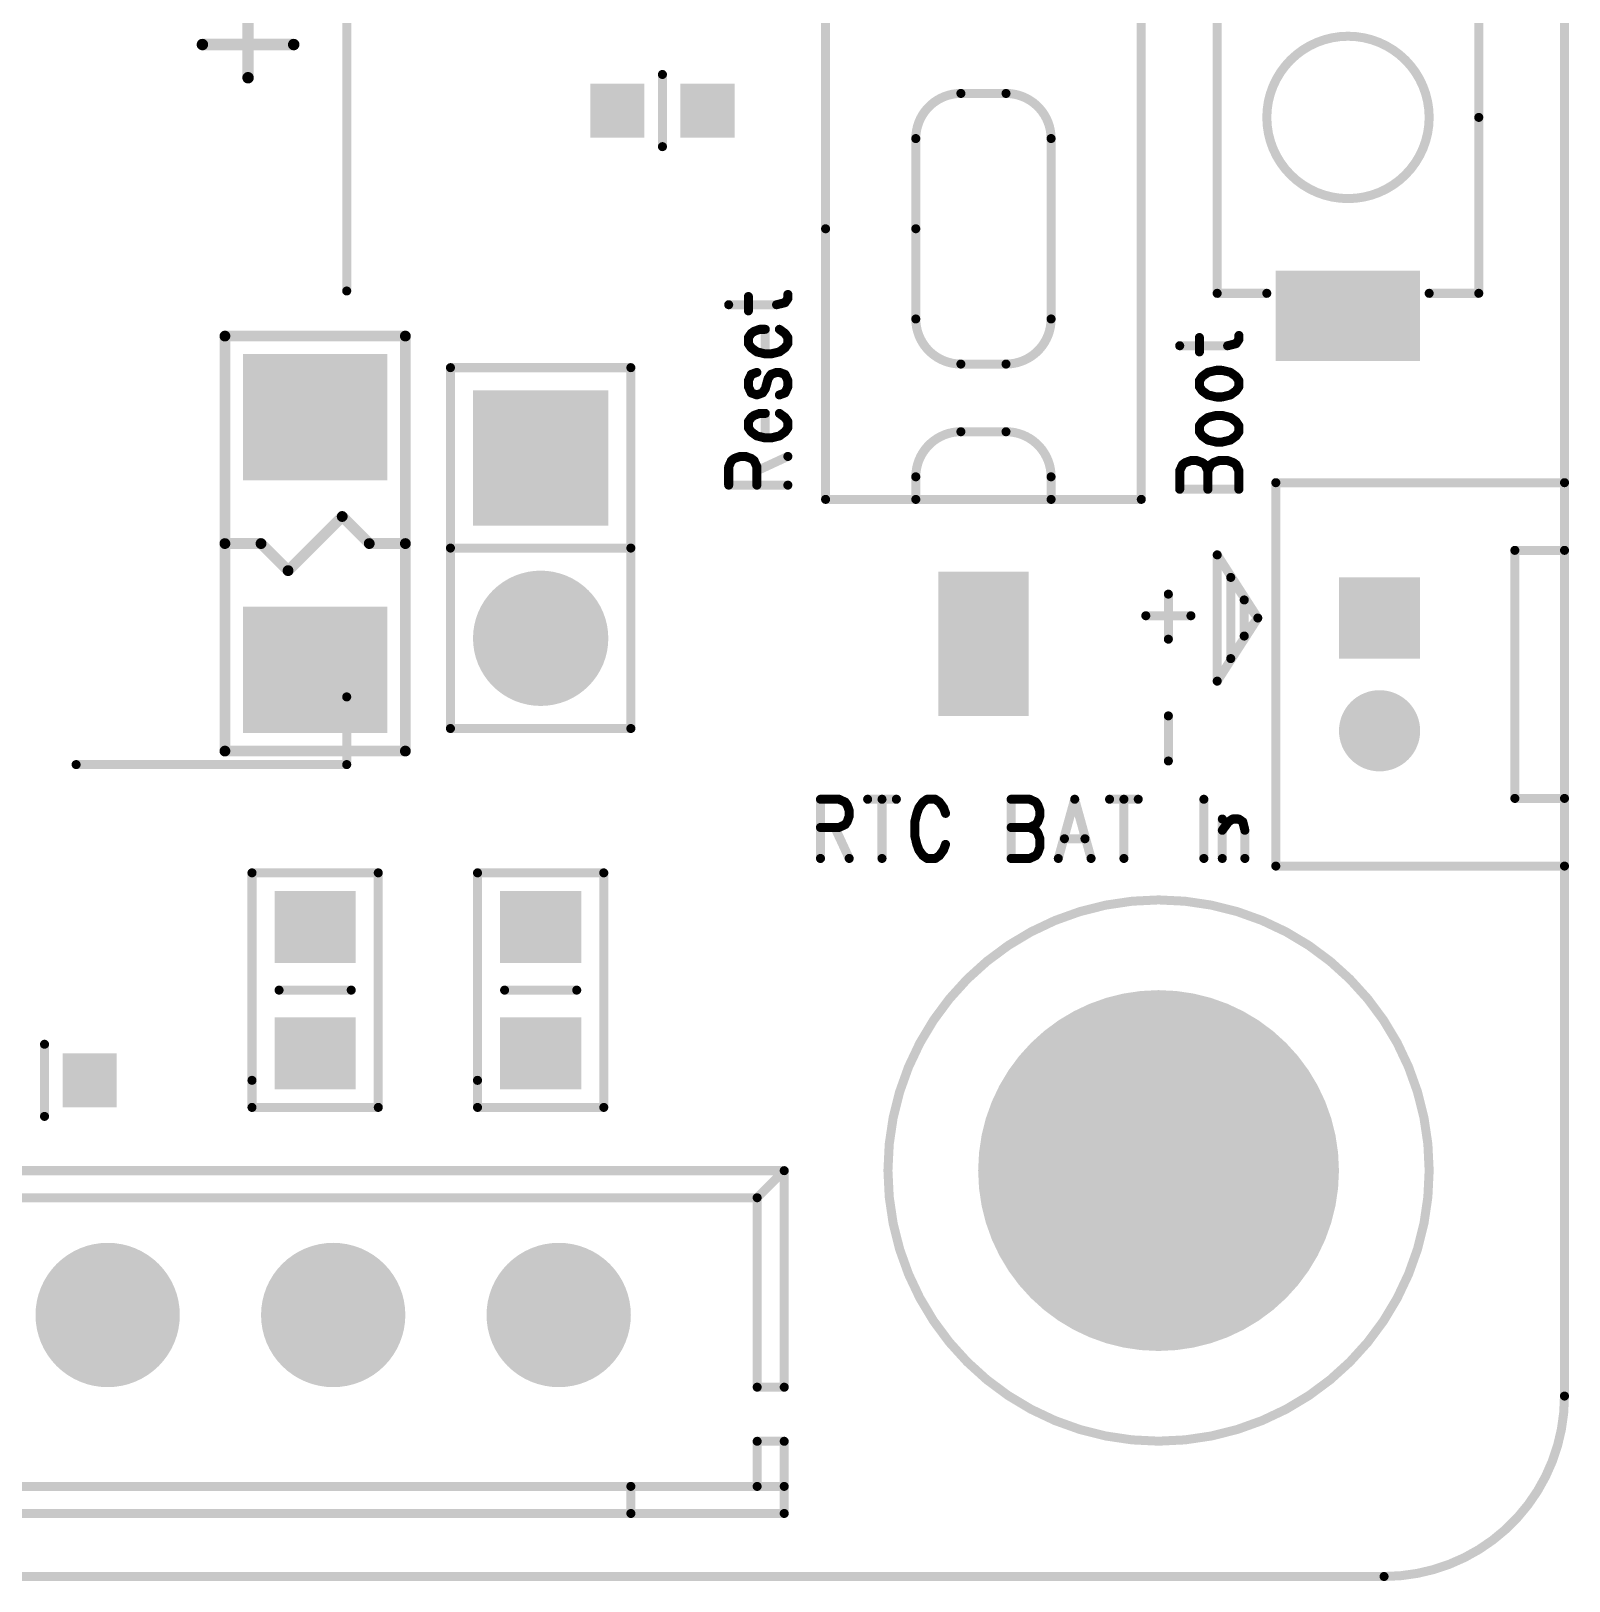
# Model space of a CAD drawing. Extents: x 97 to 206, y 100 to 175.
# Drawn here: x 188 to 205.05, y 99.95 to 117.13 of the extents above; entities that cross this region are included whole.
import ezdxf

# ---------------------------------------------------------------- set-up
doc = ezdxf.new("R2010")
doc.units = 0
doc.layers.get('0').update_dxf_attribs({"linetype": 'CONTINUOUS'})
doc.layers.add('MASK-TOP_PHO', color=10, linetype='CONTINUOUS')
doc.layers.add('SILK-TOP_PHO', color=9, linetype='CONTINUOUS')

# ---------------------------------------------------------------- blocks, each defined once
blk = doc.blocks.new('ROUND_1')
at = {"const_width": 0.050038}
blk.add_lwpolyline([(-0.025018, 0, 1), (0.025018, 0, 1)], format="xyb", close=True, dxfattribs=at)
blk = doc.blocks.new('ROUND_2')
at = {"const_width": 0.0635}
blk.add_lwpolyline([(-0.03175, 0, 1), (0.03175, 0, 1)], format="xyb", close=True, dxfattribs=at)
blk = doc.blocks.new('ROUND_114')
at = {"const_width": 0.059944}
blk.add_lwpolyline([(-0.029972, 0, 1), (0.029972, 0, 1)], format="xyb", close=True, dxfattribs=at)
blk = doc.blocks.new('ROUND_32')
at = {"const_width": 1.999996}
blk.add_lwpolyline([(-0.999998, 0, 1), (0.999998, 0, 1)], format="xyb", close=True, dxfattribs=at)
blk = doc.blocks.new('ROUND_11')
at = {"const_width": 0.44996}
blk.add_lwpolyline([(-0.22498, 0, 1), (0.22498, 0, 1)], format="xyb", close=True, dxfattribs=at)
blk = doc.blocks.new('SQUARE_162')
blk.add_solid([(0.44996, 0.44996), (0.44996, -0.44996), (-0.44996, 0.44996), (-0.44996, -0.44996)])
blk = doc.blocks.new('ROUND_171')
at = {"const_width": 0.799972}
blk.add_lwpolyline([(-0.399986, 0, 1), (0.399986, 0, 1)], format="xyb", close=True, dxfattribs=at)
blk = doc.blocks.new('SQUARE_176')
blk.add_solid([(0.750062, 0.750062), (0.750062, -0.750062), (-0.750062, 0.750062), (-0.750062, -0.750062)])
blk = doc.blocks.new('ROUND_177')
at = {"const_width": 0.75006}
blk.add_lwpolyline([(-0.37503, 0, 1), (0.37503, 0, 1)], format="xyb", close=True, dxfattribs=at)
blk = doc.blocks.new('SQUARE_191')
blk.add_solid([(0.299974, 0.299974), (0.299974, -0.299974), (-0.299974, 0.299974), (-0.299974, -0.299974)])
blk = doc.blocks.new('SQUARE_33')
blk.add_solid([(0.499998, 0.499998), (0.499998, -0.499998), (-0.499998, 0.499998), (-0.499998, -0.499998)])
blk = doc.blocks.new('SQUARE_132')
blk.add_solid([(0.700024, 0.700024), (0.700024, -0.700024), (-0.700024, 0.700024), (-0.700024, -0.700024)])
blk = doc.blocks.new('SQUARE_188')
blk.add_solid([(0.40005, 0.40005), (0.40005, -0.40005), (-0.40005, 0.40005), (-0.40005, -0.40005)])

msp = doc.modelspace()

# ---------------------------------------------------------------- linework, layer by layer
at = {"layer": 'MASK-TOP_PHO'}
for points, const_width in [([(205.000098, 172.999908), (205.000098, 102.00005)], 0.100076), ([(202.300078, 113.974118), (202.900026, 113.974118)], 0.999996), ([(191.04991, 112.849914), (191.250062, 112.849914)], 1.400048), ([(198.558912, 110.039912), (198.558912, 110.63986)], 0.999996), ([(191.04991, 110.050072), (191.250062, 110.050072)], 1.400048), ([(191.100202, 107.199938), (191.200024, 107.199938)], 0.8001), ([(193.60007, 107.199938), (193.699892, 107.199938)], 0.8001), ([(191.100202, 105.79989), (191.200024, 105.79989)], 0.8001), ([(193.60007, 105.79989), (193.699892, 105.79989)], 0.8001), ([(203.000102, 100.000054), (102.00005, 100.000054)], 0.100076)]:
    msp.add_lwpolyline(points, dxfattribs=dict(at, const_width=const_width))
at = {"layer": 'MASK-TOP_PHO', "const_width": 0.100076}
msp.add_lwpolyline([(203.000102, 100.000054, 0.4142136), (205.000098, 102.00005)], format="xyb", dxfattribs=at)
at = {"layer": 'SILK-TOP_PHO'}
for points, const_width in [([(205.000098, 172.999908), (205.000098, 102.00005)], 0.100076), ([(191.499998, 162.500056), (191.499998, 114.249962)], 0.100076), ([(201.149966, 114.224054), (201.149966, 118.12397)], 0.100076), ([(204.049884, 116.174012), (204.049884, 118.12397)], 0.100076), ([(196.808852, 114.939826), (196.808852, 117.93982)], 0.100076), ([(200.308718, 117.93982), (200.308718, 111.939832)], 0.100076), ([(190.406274, 117.350032), (190.406274, 116.613686)], 0.127), ([(190.912496, 116.981732), (189.900052, 116.981732)], 0.127), ([(195.000118, 115.849908), (195.000118, 116.650008)], 0.100076), ([(198.808848, 116.43995), (198.308722, 116.43995)], 0.100076), ([(204.049884, 114.224054), (204.049884, 116.174012)], 0.100076), ([(197.80885, 115.939824), (197.80885, 114.939826)], 0.100076), ([(199.30872, 113.939828), (199.30872, 115.939824)], 0.100076), ([(196.808852, 111.939832), (196.808852, 114.939826)], 0.100076), ([(197.80885, 114.939826), (197.80885, 113.939828)], 0.100076), ([(196.390514, 114.165888), (196.390514, 114.211354)], 0.100076), ([(201.699876, 114.224054), (201.149966, 114.224054)], 0.100076), ([(203.499974, 114.224054), (204.049884, 114.224054)], 0.100076), ([(195.734432, 114.097816), (196.265546, 114.097816)], 0.100076), ([(195.953126, 114.02949), (195.953126, 114.188748)], 0.100076), ([(196.265546, 114.097816), (196.359272, 114.120422)], 0.100076), ([(196.359272, 114.120422), (196.390514, 114.165888)], 0.100076), ([(190.149988, 109.149896), (190.149988, 113.75009)], 0.119888), ([(190.149988, 113.75009), (192.149984, 113.75009)], 0.119888), ([(192.149984, 113.75009), (192.149984, 109.149896)], 0.119888), ([(195.984368, 113.779554), (195.953126, 113.734088)], 0.100076), ([(195.953126, 113.734088), (195.953126, 113.666016)], 0.100076), ([(196.01561, 113.80216), (195.984368, 113.779554)], 0.100076), ([(196.078094, 113.82502), (196.01561, 113.80216)], 0.100076), ([(196.140578, 113.82502), (196.078094, 113.82502)], 0.100076), ([(196.140578, 113.552224), (196.140578, 113.82502)], 0.100076), ([(196.359272, 113.779554), (196.296788, 113.82502)], 0.100076), ([(196.390514, 113.734088), (196.359272, 113.779554)], 0.100076), ([(196.390514, 113.666016), (196.390514, 113.734088)], 0.100076), ([(200.953116, 113.575084), (200.953116, 113.734088)], 0.100076), ([(201.359262, 113.666016), (201.390504, 113.711482)], 0.100076), ([(201.390504, 113.711482), (201.390504, 113.756694)], 0.100076), ([(195.953126, 113.666016), (195.984368, 113.62055)], 0.100076), ([(195.984368, 113.62055), (196.046852, 113.575084)], 0.100076), ([(196.046852, 113.575084), (196.140578, 113.552224)], 0.100076), ([(196.140578, 113.552224), (196.203062, 113.552224)], 0.100076), ([(196.203062, 113.552224), (196.296788, 113.575084)], 0.100076), ([(196.296788, 113.575084), (196.359272, 113.62055)], 0.100076), ([(196.359272, 113.62055), (196.390514, 113.666016)], 0.100076), ([(200.734422, 113.643156), (201.265536, 113.643156)], 0.100076), ([(201.265536, 113.643156), (201.359262, 113.666016)], 0.100076), ([(192.65011, 111.400082), (192.65011, 113.400078)], 0.100076), ([(192.65011, 113.400078), (194.650106, 113.400078)], 0.100076), ([(192.65011, 109.400086), (192.65011, 113.400078)], 0.100076), ([(194.650106, 113.400078), (194.650106, 109.400086)], 0.100076), ([(198.308722, 113.439956), (198.808848, 113.439956)], 0.100076), ([(201.140568, 113.37036), (201.046842, 113.347754)], 0.100076), ([(201.203052, 113.37036), (201.140568, 113.37036)], 0.100076), ([(201.296778, 113.347754), (201.203052, 113.37036)], 0.100076), ([(195.984368, 113.324894), (195.953126, 113.256822)], 0.100076), ([(195.953126, 113.256822), (195.953126, 113.18875)], 0.100076), ([(195.953126, 113.18875), (195.984368, 113.120424)], 0.100076), ([(196.046852, 113.347754), (195.984368, 113.324894)], 0.100076), ([(196.140578, 113.16589), (196.17182, 113.279428)], 0.100076), ([(196.17182, 113.279428), (196.203062, 113.324894)], 0.100076), ([(196.203062, 113.324894), (196.265546, 113.347754)], 0.100076), ([(196.265546, 113.347754), (196.296788, 113.347754)], 0.100076), ([(196.296788, 113.347754), (196.359272, 113.324894)], 0.100076), ([(196.359272, 113.324894), (196.390514, 113.256822)], 0.100076), ([(196.390514, 113.18875), (196.359272, 113.120424)], 0.100076), ([(196.390514, 113.256822), (196.390514, 113.18875)], 0.100076), ([(200.984358, 113.302288), (200.953116, 113.256822)], 0.100076), ([(200.953116, 113.256822), (200.953116, 113.18875)], 0.100076), ([(200.953116, 113.18875), (200.984358, 113.143284)], 0.100076), ([(201.046842, 113.347754), (200.984358, 113.302288)], 0.100076), ([(201.359262, 113.302288), (201.296778, 113.347754)], 0.100076), ([(201.390504, 113.256822), (201.359262, 113.302288)], 0.100076), ([(201.359262, 113.143284), (201.390504, 113.18875)], 0.100076), ([(201.390504, 113.18875), (201.390504, 113.256822)], 0.100076), ([(195.984368, 113.120424), (196.046852, 113.097818)], 0.100076), ([(196.046852, 113.097818), (196.109336, 113.120424)], 0.100076), ([(196.109336, 113.120424), (196.140578, 113.16589)], 0.100076), ([(196.359272, 113.120424), (196.296788, 113.097818)], 0.100076), ([(200.984358, 113.143284), (201.046842, 113.097818)], 0.100076), ([(201.046842, 113.097818), (201.140568, 113.074958)], 0.100076), ([(201.140568, 113.074958), (201.203052, 113.074958)], 0.100076), ([(201.203052, 113.074958), (201.296778, 113.097818)], 0.100076), ([(201.296778, 113.097818), (201.359262, 113.143284)], 0.100076), ([(195.984368, 112.847628), (195.953126, 112.802162)], 0.100076), ([(196.01561, 112.870488), (195.984368, 112.847628)], 0.100076), ([(196.078094, 112.893094), (196.01561, 112.870488)], 0.100076), ([(196.140578, 112.893094), (196.078094, 112.893094)], 0.100076), ([(196.140578, 112.620552), (196.140578, 112.893094)], 0.100076), ([(196.359272, 112.847628), (196.296788, 112.893094)], 0.100076), ([(196.390514, 112.802162), (196.359272, 112.847628)], 0.100076), ([(201.046842, 112.847628), (200.984358, 112.802162)], 0.100076), ([(201.140568, 112.870488), (201.046842, 112.847628)], 0.100076), ([(201.203052, 112.870488), (201.140568, 112.870488)], 0.100076), ([(201.296778, 112.847628), (201.203052, 112.870488)], 0.100076), ([(201.359262, 112.802162), (201.296778, 112.847628)], 0.100076), ([(195.953126, 112.802162), (195.953126, 112.73409)], 0.100076), ([(195.953126, 112.73409), (195.984368, 112.688624)], 0.100076), ([(195.984368, 112.688624), (196.046852, 112.643158)], 0.100076), ([(196.296788, 112.643158), (196.359272, 112.688624)], 0.100076), ([(196.359272, 112.688624), (196.390514, 112.73409)], 0.100076), ([(196.390514, 112.73409), (196.390514, 112.802162)], 0.100076), ([(198.808848, 112.689894), (198.308722, 112.689894)], 0.100076), ([(200.984358, 112.802162), (200.953116, 112.756696)], 0.100076), ([(200.953116, 112.756696), (200.953116, 112.688624)], 0.100076), ([(200.953116, 112.688624), (200.984358, 112.643158)], 0.100076), ([(201.390504, 112.756696), (201.359262, 112.802162)], 0.100076), ([(201.359262, 112.643158), (201.390504, 112.688624)], 0.100076), ([(201.390504, 112.688624), (201.390504, 112.756696)], 0.100076), ([(196.046852, 112.643158), (196.140578, 112.620552)], 0.100076), ([(196.140578, 112.620552), (196.203062, 112.620552)], 0.100076), ([(196.203062, 112.620552), (196.296788, 112.643158)], 0.100076), ([(200.984358, 112.643158), (201.046842, 112.597692)], 0.100076), ([(201.046842, 112.597692), (201.140568, 112.575086)], 0.100076), ([(201.140568, 112.575086), (201.203052, 112.575086)], 0.100076), ([(201.203052, 112.575086), (201.296778, 112.597692)], 0.100076), ([(201.296778, 112.597692), (201.359262, 112.643158)], 0.100076), ([(195.734432, 112.30229), (195.765674, 112.370362)], 0.100076), ([(195.765674, 112.370362), (195.796916, 112.393222)], 0.100076), ([(195.796916, 112.393222), (195.8594, 112.415828)], 0.100076), ([(195.8594, 112.415828), (195.921884, 112.415828)], 0.100076), ([(195.921884, 112.415828), (195.984368, 112.393222)], 0.100076), ([(195.984368, 112.393222), (196.01561, 112.370362)], 0.100076), ([(196.01561, 112.370362), (196.046852, 112.30229)], 0.100076), ([(196.046852, 112.256824), (196.390514, 112.415828)], 0.100076), ([(200.734422, 112.256824), (200.765664, 112.324896)], 0.100076), ([(200.765664, 112.324896), (200.796906, 112.347756)], 0.100076), ([(200.796906, 112.347756), (200.85939, 112.370362)], 0.100076), ([(200.85939, 112.370362), (200.921874, 112.370362)], 0.100076), ([(200.921874, 112.370362), (200.984358, 112.347756)], 0.100076), ([(200.984358, 112.347756), (201.0156, 112.324896)], 0.100076), ([(201.0156, 112.324896), (201.046842, 112.256824)], 0.100076), ([(201.046842, 112.256824), (201.078084, 112.324896)], 0.100076), ([(201.078084, 112.324896), (201.109326, 112.347756)], 0.100076), ([(201.109326, 112.347756), (201.17181, 112.370362)], 0.100076), ([(201.17181, 112.370362), (201.265536, 112.370362)], 0.100076), ([(201.265536, 112.370362), (201.32802, 112.347756)], 0.100076), ([(201.32802, 112.347756), (201.359262, 112.324896)], 0.100076), ([(201.359262, 112.324896), (201.390504, 112.256824)], 0.100076), ([(195.734432, 112.09782), (195.734432, 112.30229)], 0.100076), ([(196.046852, 112.30229), (196.046852, 112.09782)], 0.100076), ([(197.80885, 112.190022), (197.80885, 111.939832)], 0.100076), ([(199.30872, 111.939832), (199.30872, 112.190022)], 0.100076), ([(200.734422, 112.052354), (200.734422, 112.256824)], 0.100076), ([(201.046842, 112.052354), (201.046842, 112.256824)], 0.100076), ([(201.390504, 112.256824), (201.390504, 112.052354)], 0.100076), ([(195.734432, 112.09782), (196.390514, 112.09782)], 0.100076), ([(200.734422, 112.052354), (201.390504, 112.052354)], 0.100076), ([(201.799952, 107.87507), (201.799952, 112.124998)], 0.100076), ([(201.799952, 112.124998), (205.000098, 112.124998)], 0.100076), ([(201.799952, 107.87507), (201.799952, 112.124998)], 0.100076), ([(201.799952, 112.124998), (205.000098, 112.124998)], 0.100076), ([(205.000098, 112.124998), (205.000098, 111.374936)], 0.100076), ([(205.000098, 112.124998), (205.000098, 107.87507)], 0.100076), ([(200.308718, 111.939832), (196.808852, 111.939832)], 0.100076), ([(191.44996, 111.750094), (190.850012, 111.149892)], 0.119888), ([(191.749934, 111.45012), (191.44996, 111.750094)], 0.119888), ([(190.550038, 111.45012), (190.149988, 111.45012)], 0.119888), ([(190.850012, 111.149892), (190.550038, 111.45012)], 0.119888), ([(192.149984, 111.45012), (191.749934, 111.45012)], 0.119888), ([(192.65011, 111.400082), (194.650106, 111.400082)], 0.100076), ([(194.650106, 111.400082), (192.65011, 111.400082)], 0.100076), ([(201.149966, 109.925104), (201.149966, 111.324898)], 0.100076), ([(201.149966, 111.324898), (201.600054, 110.624874)], 0.100076), ([(205.000098, 111.374936), (204.449934, 111.374936)], 0.100076), ([(204.449934, 111.374936), (204.449934, 108.624878)], 0.100076), ([(201.30008, 110.17504), (201.30008, 111.074962)], 0.100076), ([(201.30008, 111.074962), (201.600054, 110.624874)], 0.100076), ([(200.608692, 110.889796), (200.608692, 110.389924)], 0.100076), ([(201.44994, 110.424976), (201.44994, 110.825026)], 0.100076), ([(201.44994, 110.825026), (201.600054, 110.624874)], 0.100076), ([(200.358756, 110.65002), (200.858882, 110.65002)], 0.100076), ([(201.600054, 110.624874), (201.149966, 109.925104)], 0.100076), ([(201.600054, 110.624874), (201.30008, 110.17504)], 0.100076), ([(201.600054, 110.624874), (201.44994, 110.424976)], 0.100076), ([(191.499998, 109.750098), (191.499998, 109.000036)], 0.100076), ([(194.650106, 109.400086), (192.65011, 109.400086)], 0.100076), ([(200.608692, 109.539786), (200.608692, 109.039914)], 0.100076), ([(192.149984, 109.149896), (190.149988, 109.149896)], 0.119888), ([(191.499998, 109.000036), (188.500004, 109.000036)], 0.100076), ([(196.75221, 108.615734), (196.75221, 107.959398)], 0.100076), ([(196.75221, 108.615734), (196.956934, 108.615734)], 0.100076), ([(196.956934, 108.615734), (197.025006, 108.584492)], 0.100076), ([(197.025006, 108.584492), (197.047612, 108.55325)], 0.100076), ([(197.047612, 108.55325), (197.070472, 108.490512)], 0.100076), ([(197.274942, 108.615734), (197.593204, 108.615734)], 0.100076), ([(197.4342, 108.615734), (197.4342, 107.959398)], 0.100076), ([(197.888606, 108.584492), (197.84314, 108.521754)], 0.100076), ([(197.934072, 108.615734), (197.888606, 108.584492)], 0.100076), ([(198.025004, 108.615734), (197.934072, 108.615734)], 0.100076), ([(198.07047, 108.584492), (198.025004, 108.615734)], 0.100076), ([(198.115936, 108.521754), (198.07047, 108.584492)], 0.100076), ([(198.865998, 108.615734), (198.865998, 107.959398)], 0.100076), ([(198.865998, 108.615734), (199.070468, 108.615734)], 0.100076), ([(199.070468, 108.615734), (199.13854, 108.584492)], 0.100076), ([(199.13854, 108.584492), (199.1614, 108.55325)], 0.100076), ([(199.1614, 108.55325), (199.184006, 108.490512)], 0.100076), ([(199.57034, 108.615734), (199.38873, 107.959398)], 0.100076), ([(199.57034, 108.615734), (199.752204, 107.959398)], 0.100076), ([(199.956928, 108.615734), (200.274936, 108.615734)], 0.100076), ([(200.115932, 108.615734), (200.115932, 107.959398)], 0.100076), ([(201.002392, 108.615734), (201.002392, 107.959398)], 0.100076), ([(204.449934, 108.624878), (205.000098, 108.624878)], 0.100076), ([(205.000098, 108.624878), (205.000098, 107.87507)], 0.100076), ([(197.070472, 108.428028), (197.047612, 108.365544)], 0.100076), ([(197.070472, 108.490512), (197.070472, 108.428028)], 0.100076), ([(197.820534, 108.45927), (197.797674, 108.365544)], 0.100076), ([(197.84314, 108.521754), (197.820534, 108.45927)], 0.100076), ([(198.138542, 108.45927), (198.115936, 108.521754)], 0.100076), ([(199.184006, 108.428028), (199.1614, 108.365544)], 0.100076), ([(199.184006, 108.490512), (199.184006, 108.428028)], 0.100076), ([(201.206862, 108.396786), (201.206862, 107.959398)], 0.100076), ([(201.274934, 108.365544), (201.3204, 108.396786)], 0.100076), ([(201.3204, 108.396786), (201.388726, 108.396786)], 0.100076), ([(201.388726, 108.396786), (201.434192, 108.365544)], 0.100076), ([(196.956934, 108.30306), (196.75221, 108.30306)], 0.100076), ([(196.911468, 108.30306), (197.070472, 107.959398)], 0.100076), ([(197.025006, 108.334302), (196.956934, 108.30306)], 0.100076), ([(197.047612, 108.365544), (197.025006, 108.334302)], 0.100076), ([(197.797674, 108.365544), (197.797674, 108.209334)], 0.100076), ([(197.797674, 108.209334), (197.820534, 108.115608)], 0.100076), ([(198.865998, 108.30306), (199.070468, 108.30306)], 0.100076), ([(199.13854, 108.334302), (199.070468, 108.30306)], 0.100076), ([(199.070468, 108.30306), (199.13854, 108.271818)], 0.100076), ([(199.1614, 108.365544), (199.13854, 108.334302)], 0.100076), ([(199.13854, 108.271818), (199.1614, 108.240576)], 0.100076), ([(199.1614, 108.240576), (199.184006, 108.178092)], 0.100076), ([(201.206862, 108.271818), (201.274934, 108.365544)], 0.100076), ([(201.434192, 108.365544), (201.456798, 108.271818)], 0.100076), ([(201.456798, 108.271818), (201.456798, 107.959398)], 0.100076), ([(197.820534, 108.115608), (197.84314, 108.053124)], 0.100076), ([(197.84314, 108.053124), (197.888606, 107.99064)], 0.100076), ([(198.07047, 107.99064), (198.115936, 108.053124)], 0.100076), ([(198.115936, 108.053124), (198.138542, 108.115608)], 0.100076), ([(199.184006, 108.084366), (199.1614, 108.021882)], 0.100076), ([(199.184006, 108.178092), (199.184006, 108.084366)], 0.100076), ([(199.456802, 108.178092), (199.684132, 108.178092)], 0.100076), ([(197.888606, 107.99064), (197.934072, 107.959398)], 0.100076), ([(197.934072, 107.959398), (198.025004, 107.959398)], 0.100076), ([(198.025004, 107.959398), (198.07047, 107.99064)], 0.100076), ([(199.070468, 107.959398), (198.865998, 107.959398)], 0.100076), ([(199.13854, 107.99064), (199.070468, 107.959398)], 0.100076), ([(199.1614, 108.021882), (199.13854, 107.99064)], 0.100076), ([(205.000098, 107.87507), (201.799952, 107.87507)], 0.100076), ([(205.000098, 107.87507), (201.799952, 107.87507)], 0.100076), ([(191.85001, 107.799886), (190.449962, 107.799886)], 0.100076), ([(190.449962, 107.799886), (190.449962, 105.499916)], 0.100076), ([(191.85001, 105.199942), (191.85001, 107.799886)], 0.100076), ([(194.349878, 107.799886), (192.950084, 107.799886)], 0.100076), ([(192.950084, 107.799886), (192.950084, 105.499916)], 0.100076), ([(194.349878, 105.199942), (194.349878, 107.799886)], 0.100076), ([(191.550036, 106.499914), (190.749936, 106.499914)], 0.100076), ([(194.049904, 106.499914), (193.250058, 106.499914)], 0.100076), ([(188.149992, 105.10012), (188.149992, 105.899966)], 0.100076), ([(190.449962, 105.499916), (190.449962, 105.199942)], 0.100076), ([(192.950084, 105.499916), (192.950084, 105.199942)], 0.100076), ([(190.449962, 105.199942), (191.85001, 105.199942)], 0.100076), ([(192.950084, 105.199942), (194.349878, 105.199942)], 0.100076), ([(196.350128, 104.498648), (183.850026, 104.498648)], 0.100076), ([(196.350128, 104.498648), (196.050154, 104.198674)], 0.100076), ([(196.350128, 102.098602), (196.350128, 104.498648)], 0.100076), ([(196.050154, 104.198674), (184.15, 104.198674)], 0.100076), ([(196.050154, 104.198674), (196.050154, 102.098602)], 0.100076), ([(196.050154, 102.098602), (196.350128, 102.098602)], 0.100076), ([(196.050154, 100.998528), (196.050154, 101.498654)], 0.100076), ([(196.050154, 101.498654), (196.350128, 101.498654)], 0.100076), ([(196.350128, 101.498654), (196.350128, 100.998528)], 0.100076), ([(184.15, 100.998528), (196.350128, 100.998528)], 0.100076), ([(194.650106, 100.698554), (194.650106, 100.998528)], 0.100076), ([(196.350128, 100.998528), (196.350128, 100.698554)], 0.100076), ([(196.350128, 100.698554), (186.350148, 100.698554)], 0.100076), ([(203.000102, 100.000054), (102.00005, 100.000054)], 0.100076)]:
    msp.add_lwpolyline(points, dxfattribs=dict(at, const_width=const_width))
at = {"layer": 'SILK-TOP_PHO', "const_width": 0.100076}
for points in [[(201.70013, 116.174012, 1), (203.499974, 116.174012, 1)], [(197.499986, 104.499918, 1), (203.499974, 104.499918, 1)]]:
    msp.add_lwpolyline(points, format="xyb", close=True, dxfattribs=at)
for points in [[(198.308722, 116.43995, 0.4142147), (197.80885, 115.939824)], [(199.30872, 115.939824, 0.4142147), (198.808848, 116.43995)], [(197.80885, 113.939828, 0.4142136), (198.308722, 113.439956)], [(198.808848, 113.439956, 0.4142136), (199.30872, 113.939828)], [(198.308722, 112.689894, 0.4142136), (197.80885, 112.190022)], [(199.30872, 112.190022, 0.4142136), (198.808848, 112.689894)], [(203.000102, 100.000054, 0.4142136), (205.000098, 102.00005)]]:
    msp.add_lwpolyline(points, format="xyb", dxfattribs=at)

# ---------------------------------------------------------------- block references
at = {"layer": 'MASK-TOP_PHO'}
for name, p in [('SQUARE_191', (194.499992, 116.249958)), ('SQUARE_191', (195.49999, 116.249958)), ('SQUARE_33', (202.300078, 113.974118)), ('SQUARE_33', (202.900026, 113.974118)), ('SQUARE_132', (191.04991, 112.849914)), ('SQUARE_132', (191.250062, 112.849914)), ('SQUARE_176', (193.650108, 112.40008)), ('ROUND_177', (193.650108, 110.400084)), ('SQUARE_33', (198.558912, 110.63986)), ('SQUARE_162', (202.950064, 110.624874)), ('SQUARE_132', (191.04991, 110.050072)), ('SQUARE_132', (191.250062, 110.050072)), ('SQUARE_33', (198.558912, 110.039912)), ('ROUND_11', (202.950064, 109.37494)), ('SQUARE_188', (191.100202, 107.199938)), ('SQUARE_188', (191.200024, 107.199938)), ('SQUARE_188', (193.60007, 107.199938)), ('SQUARE_188', (193.699892, 107.199938)), ('ROUND_32', (200.49998, 104.499918)), ('SQUARE_188', (191.100202, 105.79989)), ('SQUARE_188', (191.200024, 105.79989)), ('SQUARE_188', (193.60007, 105.79989)), ('SQUARE_188', (193.699892, 105.79989)), ('SQUARE_191', (188.650118, 105.499916)), ('ROUND_171', (188.850016, 102.898702)), ('ROUND_171', (191.350138, 102.898702)), ('ROUND_171', (193.850006, 102.898702)), ('ROUND_1', (205.000098, 102.00005)), ('ROUND_1', (205.000098, 102.00005)), ('ROUND_1', (203.000102, 100.000054)), ('ROUND_1', (203.000102, 100.000054))]:
    msp.add_blockref(name, p, dxfattribs=at)
at = {"layer": 'SILK-TOP_PHO'}
for name, p in [('ROUND_2', (189.900052, 116.981732)), ('ROUND_2', (190.912496, 116.981732)), ('ROUND_2', (190.406274, 116.613686)), ('ROUND_1', (195.000118, 116.650008)), ('ROUND_1', (198.308722, 116.43995)), ('ROUND_1', (198.308722, 116.43995)), ('ROUND_1', (198.808848, 116.43995)), ('ROUND_1', (198.808848, 116.43995)), ('ROUND_1', (204.049884, 116.174012)), ('ROUND_1', (197.80885, 115.939824)), ('ROUND_1', (197.80885, 115.939824)), ('ROUND_1', (199.30872, 115.939824)), ('ROUND_1', (199.30872, 115.939824)), ('ROUND_1', (195.000118, 115.849908)), ('ROUND_1', (196.808852, 114.939826)), ('ROUND_1', (196.808852, 114.939826)), ('ROUND_1', (197.80885, 114.939826)), ('ROUND_1', (191.499998, 114.249962)), ('ROUND_1', (196.390514, 114.211354)), ('ROUND_1', (201.149966, 114.224054)), ('ROUND_1', (201.699876, 114.224054)), ('ROUND_1', (203.499974, 114.224054)), ('ROUND_1', (204.049884, 114.224054)), ('ROUND_1', (195.734432, 114.097816)), ('ROUND_1', (195.953126, 114.188748)), ('ROUND_1', (196.265546, 114.097816)), ('ROUND_1', (196.359272, 114.120422)), ('ROUND_1', (196.390514, 114.165888)), ('ROUND_1', (195.953126, 114.02949)), ('ROUND_1', (197.80885, 113.939828)), ('ROUND_1', (197.80885, 113.939828)), ('ROUND_1', (199.30872, 113.939828)), ('ROUND_1', (199.30872, 113.939828)), ('ROUND_114', (190.149988, 113.75009)), ('ROUND_114', (192.149984, 113.75009)), ('ROUND_114', (192.149984, 113.75009)), ('ROUND_1', (195.953126, 113.734088)), ('ROUND_1', (195.984368, 113.779554)), ('ROUND_1', (196.01561, 113.80216)), ('ROUND_1', (196.078094, 113.82502)), ('ROUND_1', (196.140578, 113.82502)), ('ROUND_1', (196.296788, 113.82502)), ('ROUND_1', (196.359272, 113.779554)), ('ROUND_1', (196.390514, 113.734088)), ('ROUND_1', (200.953116, 113.734088)), ('ROUND_1', (201.390504, 113.756694)), ('ROUND_1', (201.390504, 113.711482)), ('ROUND_1', (195.953126, 113.666016)), ('ROUND_1', (195.984368, 113.62055)), ('ROUND_1', (196.046852, 113.575084)), ('ROUND_1', (196.140578, 113.552224)), ('ROUND_1', (196.140578, 113.552224)), ('ROUND_1', (196.203062, 113.552224)), ('ROUND_1', (196.296788, 113.575084)), ('ROUND_1', (196.359272, 113.62055)), ('ROUND_1', (196.390514, 113.666016)), ('ROUND_1', (200.734422, 113.643156)), ('ROUND_1', (200.953116, 113.575084)), ('ROUND_1', (201.265536, 113.643156)), ('ROUND_1', (201.359262, 113.666016)), ('ROUND_1', (192.65011, 113.400078)), ('ROUND_1', (192.65011, 113.400078)), ('ROUND_1', (194.650106, 113.400078)), ('ROUND_1', (198.308722, 113.439956)), ('ROUND_1', (198.308722, 113.439956)), ('ROUND_1', (198.808848, 113.439956)), ('ROUND_1', (198.808848, 113.439956)), ('ROUND_1', (201.140568, 113.37036)), ('ROUND_1', (201.203052, 113.37036)), ('ROUND_1', (195.953126, 113.256822)), ('ROUND_1', (195.953126, 113.18875)), ('ROUND_1', (195.984368, 113.324894)), ('ROUND_1', (196.046852, 113.347754)), ('ROUND_1', (196.17182, 113.279428)), ('ROUND_1', (196.203062, 113.324894)), ('ROUND_1', (196.265546, 113.347754)), ('ROUND_1', (196.296788, 113.347754)), ('ROUND_1', (196.359272, 113.324894)), ('ROUND_1', (196.390514, 113.256822)), ('ROUND_1', (196.390514, 113.18875)), ('ROUND_1', (200.953116, 113.256822)), ('ROUND_1', (200.953116, 113.18875)), ('ROUND_1', (200.953116, 113.18875)), ('ROUND_1', (200.984358, 113.302288)), ('ROUND_1', (201.046842, 113.347754)), ('ROUND_1', (201.296778, 113.347754)), ('ROUND_1', (201.359262, 113.302288)), ('ROUND_1', (201.390504, 113.256822)), ('ROUND_1', (201.390504, 113.18875)), ('ROUND_1', (195.984368, 113.120424)), ('ROUND_1', (196.046852, 113.097818)), ('ROUND_1', (196.109336, 113.120424)), ('ROUND_1', (196.140578, 113.16589)), ('ROUND_1', (196.296788, 113.097818)), ('ROUND_1', (196.359272, 113.120424)), ('ROUND_1', (200.984358, 113.143284)), ('ROUND_1', (201.046842, 113.097818)), ('ROUND_1', (201.140568, 113.074958)), ('ROUND_1', (201.203052, 113.074958)), ('ROUND_1', (201.296778, 113.097818)), ('ROUND_1', (201.359262, 113.143284)), ('ROUND_1', (195.984368, 112.847628)), ('ROUND_1', (196.01561, 112.870488)), ('ROUND_1', (196.078094, 112.893094)), ('ROUND_1', (196.140578, 112.893094)), ('ROUND_1', (196.296788, 112.893094)), ('ROUND_1', (196.359272, 112.847628)), ('ROUND_1', (201.046842, 112.847628)), ('ROUND_1', (201.140568, 112.870488)), ('ROUND_1', (201.203052, 112.870488)), ('ROUND_1', (201.296778, 112.847628)), ('ROUND_1', (195.953126, 112.802162)), ('ROUND_1', (195.953126, 112.73409)), ('ROUND_1', (195.984368, 112.688624)), ('ROUND_1', (196.359272, 112.688624)), ('ROUND_1', (196.390514, 112.802162)), ('ROUND_1', (196.390514, 112.73409)), ('ROUND_1', (198.308722, 112.689894)), ('ROUND_1', (198.308722, 112.689894)), ('ROUND_1', (198.808848, 112.689894)), ('ROUND_1', (198.808848, 112.689894)), ('ROUND_1', (200.953116, 112.756696)), ('ROUND_1', (200.953116, 112.688624)), ('ROUND_1', (200.953116, 112.688624)), ('ROUND_1', (200.984358, 112.802162)), ('ROUND_1', (201.359262, 112.802162)), ('ROUND_1', (201.390504, 112.756696)), ('ROUND_1', (201.390504, 112.688624)), ('ROUND_1', (196.046852, 112.643158)), ('ROUND_1', (196.140578, 112.620552)), ('ROUND_1', (196.140578, 112.620552)), ('ROUND_1', (196.203062, 112.620552)), ('ROUND_1', (196.296788, 112.643158)), ('ROUND_1', (200.984358, 112.643158)), ('ROUND_1', (201.046842, 112.597692)), ('ROUND_1', (201.140568, 112.575086)), ('ROUND_1', (201.203052, 112.575086)), ('ROUND_1', (201.296778, 112.597692)), ('ROUND_1', (201.359262, 112.643158)), ('ROUND_1', (195.765674, 112.370362)), ('ROUND_1', (195.796916, 112.393222)), ('ROUND_1', (195.8594, 112.415828)), ('ROUND_1', (195.921884, 112.415828)), ('ROUND_1', (195.984368, 112.393222)), ('ROUND_1', (196.01561, 112.370362)), ('ROUND_1', (196.390514, 112.415828)), ('ROUND_1', (200.765664, 112.324896)), ('ROUND_1', (200.796906, 112.347756)), ('ROUND_1', (200.85939, 112.370362)), ('ROUND_1', (200.921874, 112.370362)), ('ROUND_1', (200.984358, 112.347756)), ('ROUND_1', (201.0156, 112.324896)), ('ROUND_1', (201.078084, 112.324896)), ('ROUND_1', (201.109326, 112.347756)), ('ROUND_1', (201.17181, 112.370362)), ('ROUND_1', (201.265536, 112.370362)), ('ROUND_1', (201.32802, 112.347756)), ('ROUND_1', (201.359262, 112.324896)), ('ROUND_1', (195.734432, 112.30229)), ('ROUND_1', (196.046852, 112.30229)), ('ROUND_1', (196.046852, 112.256824)), ('ROUND_1', (197.80885, 112.190022)), ('ROUND_1', (197.80885, 112.190022)), ('ROUND_1', (199.30872, 112.190022)), ('ROUND_1', (199.30872, 112.190022)), ('ROUND_1', (200.734422, 112.256824)), ('ROUND_1', (201.046842, 112.256824)), ('ROUND_1', (201.046842, 112.256824)), ('ROUND_1', (201.390504, 112.256824)), ('ROUND_1', (195.734432, 112.09782)), ('ROUND_1', (195.734432, 112.09782)), ('ROUND_1', (196.046852, 112.09782)), ('ROUND_1', (196.390514, 112.09782)), ('ROUND_1', (200.734422, 112.052354)), ('ROUND_1', (200.734422, 112.052354)), ('ROUND_1', (201.046842, 112.052354)), ('ROUND_1', (201.390504, 112.052354)), ('ROUND_1', (201.390504, 112.052354)), ('ROUND_1', (201.799952, 112.124998)), ('ROUND_1', (201.799952, 112.124998)), ('ROUND_1', (205.000098, 112.124998)), ('ROUND_1', (205.000098, 112.124998)), ('ROUND_1', (196.808852, 111.939832)), ('ROUND_1', (197.80885, 111.939832)), ('ROUND_1', (199.30872, 111.939832)), ('ROUND_1', (200.308718, 111.939832)), ('ROUND_114', (191.44996, 111.750094)), ('ROUND_114', (190.149988, 111.45012)), ('ROUND_114', (190.550038, 111.45012)), ('ROUND_114', (191.749934, 111.45012)), ('ROUND_114', (192.149984, 111.45012)), ('ROUND_1', (192.65011, 111.400082)), ('ROUND_1', (192.65011, 111.400082)), ('ROUND_1', (194.650106, 111.400082)), ('ROUND_1', (201.149966, 111.324898)), ('ROUND_1', (204.449934, 111.374936)), ('ROUND_1', (205.000098, 111.374936)), ('ROUND_114', (190.850012, 111.149892)), ('ROUND_1', (201.30008, 111.074962)), ('ROUND_1', (200.608692, 110.889796)), ('ROUND_1', (201.44994, 110.825026)), ('ROUND_1', (200.358756, 110.65002)), ('ROUND_1', (200.858882, 110.65002)), ('ROUND_1', (201.600054, 110.624874)), ('ROUND_1', (201.600054, 110.624874)), ('ROUND_1', (201.600054, 110.624874)), ('ROUND_1', (201.600054, 110.624874)), ('ROUND_1', (200.608692, 110.389924)), ('ROUND_1', (201.44994, 110.424976)), ('ROUND_1', (201.30008, 110.17504)), ('ROUND_1', (201.149966, 109.925104)), ('ROUND_1', (191.499998, 109.750098)), ('ROUND_1', (192.65011, 109.400086)), ('ROUND_1', (194.650106, 109.400086)), ('ROUND_1', (200.608692, 109.539786)), ('ROUND_114', (190.149988, 109.149896)), ('ROUND_114', (192.149984, 109.149896)), ('ROUND_1', (188.500004, 109.000036)), ('ROUND_1', (191.499998, 109.000036)), ('ROUND_1', (200.608692, 109.039914)), ('ROUND_1', (196.75221, 108.615734)), ('ROUND_1', (196.75221, 108.615734)), ('ROUND_1', (196.956934, 108.615734)), ('ROUND_1', (197.025006, 108.584492)), ('ROUND_1', (197.047612, 108.55325)), ('ROUND_1', (197.274942, 108.615734)), ('ROUND_1', (197.4342, 108.615734)), ('ROUND_1', (197.593204, 108.615734)), ('ROUND_1', (197.888606, 108.584492)), ('ROUND_1', (197.934072, 108.615734)), ('ROUND_1', (198.025004, 108.615734)), ('ROUND_1', (198.07047, 108.584492)), ('ROUND_1', (198.865998, 108.615734)), ('ROUND_1', (198.865998, 108.615734)), ('ROUND_1', (199.070468, 108.615734)), ('ROUND_1', (199.13854, 108.584492)), ('ROUND_1', (199.1614, 108.55325)), ('ROUND_1', (199.57034, 108.615734)), ('ROUND_1', (199.57034, 108.615734)), ('ROUND_1', (199.956928, 108.615734)), ('ROUND_1', (200.115932, 108.615734)), ('ROUND_1', (200.274936, 108.615734)), ('ROUND_1', (201.002392, 108.615734)), ('ROUND_1', (204.449934, 108.624878)), ('ROUND_1', (205.000098, 108.624878)), ('ROUND_1', (197.070472, 108.490512)), ('ROUND_1', (197.070472, 108.428028)), ('ROUND_1', (197.820534, 108.45927)), ('ROUND_1', (197.84314, 108.521754)), ('ROUND_1', (198.115936, 108.521754)), ('ROUND_1', (198.138542, 108.45927)), ('ROUND_1', (199.184006, 108.490512)), ('ROUND_1', (199.184006, 108.428028)), ('ROUND_1', (201.206862, 108.396786)), ('ROUND_1', (201.3204, 108.396786)), ('ROUND_1', (201.388726, 108.396786)), ('ROUND_1', (196.75221, 108.30306)), ('ROUND_1', (196.911468, 108.30306)), ('ROUND_1', (196.956934, 108.30306)), ('ROUND_1', (197.025006, 108.334302)), ('ROUND_1', (197.047612, 108.365544)), ('ROUND_1', (197.797674, 108.365544)), ('ROUND_1', (197.797674, 108.209334)), ('ROUND_1', (198.865998, 108.30306)), ('ROUND_1', (199.070468, 108.30306)), ('ROUND_1', (199.070468, 108.30306)), ('ROUND_1', (199.13854, 108.334302)), ('ROUND_1', (199.13854, 108.271818)), ('ROUND_1', (199.1614, 108.365544)), ('ROUND_1', (199.1614, 108.240576)), ('ROUND_1', (201.206862, 108.271818)), ('ROUND_1', (201.274934, 108.365544)), ('ROUND_1', (201.434192, 108.365544)), ('ROUND_1', (201.456798, 108.271818)), ('ROUND_1', (197.820534, 108.115608)), ('ROUND_1', (197.84314, 108.053124)), ('ROUND_1', (198.115936, 108.053124)), ('ROUND_1', (198.138542, 108.115608)), ('ROUND_1', (199.184006, 108.178092)), ('ROUND_1', (199.184006, 108.084366)), ('ROUND_1', (199.456802, 108.178092)), ('ROUND_1', (199.684132, 108.178092)), ('ROUND_1', (196.75221, 107.959398)), ('ROUND_1', (197.070472, 107.959398)), ('ROUND_1', (197.4342, 107.959398)), ('ROUND_1', (197.888606, 107.99064)), ('ROUND_1', (197.934072, 107.959398)), ('ROUND_1', (198.025004, 107.959398)), ('ROUND_1', (198.07047, 107.99064)), ('ROUND_1', (198.865998, 107.959398)), ('ROUND_1', (198.865998, 107.959398)), ('ROUND_1', (199.070468, 107.959398)), ('ROUND_1', (199.13854, 107.99064)), ('ROUND_1', (199.1614, 108.021882)), ('ROUND_1', (199.38873, 107.959398)), ('ROUND_1', (199.752204, 107.959398)), ('ROUND_1', (200.115932, 107.959398)), ('ROUND_1', (201.002392, 107.959398)), ('ROUND_1', (201.206862, 107.959398)), ('ROUND_1', (201.456798, 107.959398)), ('ROUND_1', (201.799952, 107.87507)), ('ROUND_1', (201.799952, 107.87507)), ('ROUND_1', (201.799952, 107.87507)), ('ROUND_1', (205.000098, 107.87507)), ('ROUND_1', (205.000098, 107.87507)), ('ROUND_1', (190.449962, 107.799886)), ('ROUND_1', (191.85001, 107.799886)), ('ROUND_1', (192.950084, 107.799886)), ('ROUND_1', (194.349878, 107.799886)), ('ROUND_1', (190.749936, 106.499914)), ('ROUND_1', (191.550036, 106.499914)), ('ROUND_1', (193.250058, 106.499914)), ('ROUND_1', (194.049904, 106.499914)), ('ROUND_1', (188.149992, 105.899966)), ('ROUND_1', (190.449962, 105.499916)), ('ROUND_1', (190.449962, 105.499916)), ('ROUND_1', (192.950084, 105.499916)), ('ROUND_1', (192.950084, 105.499916)), ('ROUND_1', (190.449962, 105.199942)), ('ROUND_1', (191.85001, 105.199942)), ('ROUND_1', (192.950084, 105.199942)), ('ROUND_1', (194.349878, 105.199942)), ('ROUND_1', (188.149992, 105.10012)), ('ROUND_1', (196.350128, 104.498648)), ('ROUND_1', (196.350128, 104.498648)), ('ROUND_1', (196.050154, 104.198674)), ('ROUND_1', (196.050154, 104.198674)), ('ROUND_1', (196.050154, 102.098602)), ('ROUND_1', (196.350128, 102.098602)), ('ROUND_1', (205.000098, 102.00005)), ('ROUND_1', (205.000098, 102.00005)), ('ROUND_1', (196.050154, 101.498654)), ('ROUND_1', (196.350128, 101.498654)), ('ROUND_1', (194.650106, 100.998528)), ('ROUND_1', (196.050154, 100.998528)), ('ROUND_1', (196.350128, 100.998528)), ('ROUND_1', (196.350128, 100.998528)), ('ROUND_1', (194.650106, 100.698554)), ('ROUND_1', (196.350128, 100.698554)), ('ROUND_1', (203.000102, 100.000054)), ('ROUND_1', (203.000102, 100.000054))]:
    msp.add_blockref(name, p, dxfattribs=at)

doc.saveas('drawing.dxf')
